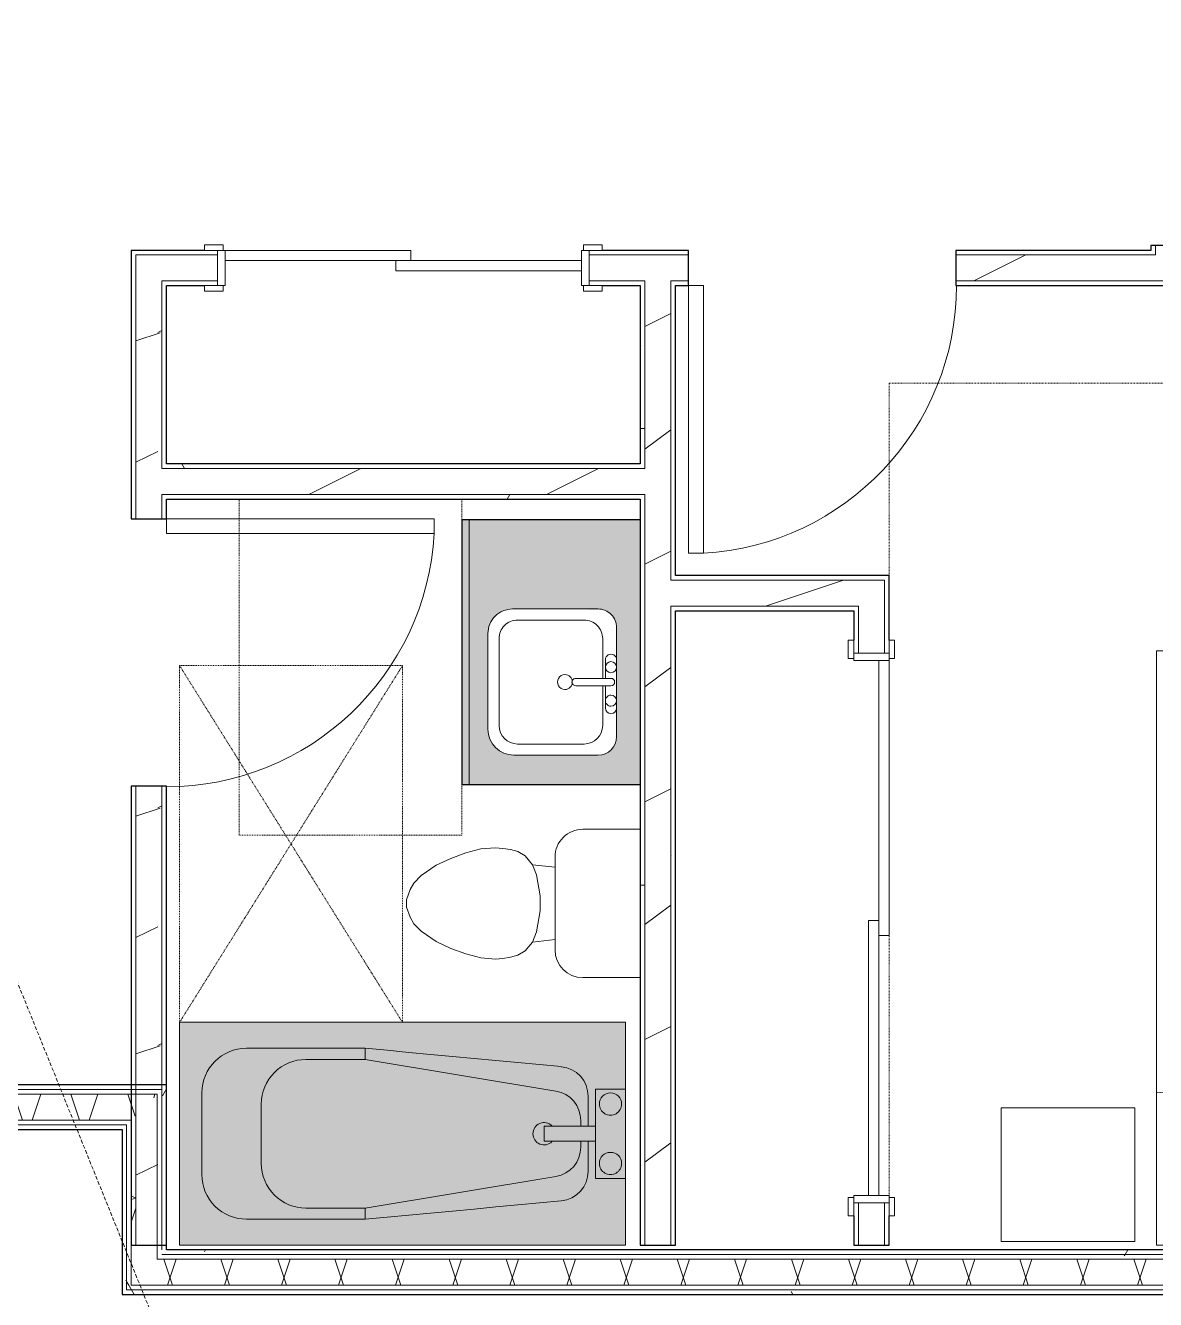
# Model space of a CAD drawing. Header units: inches. Extents: x -10205 to 13964, y -460 to 30702.
# Drawn here: x -2385.2 to -2233, y 11679.3 to 11850.8 of the extents above; entities that cross this region are included whole.
import ezdxf

# ---------------------------------------------------------------- set-up
doc = ezdxf.new("R2010")
doc.units = ezdxf.units.IN
doc.header["$MEASUREMENT"] = 0
for name, pattern in [('Dash 1_16_', [0.125, 0.0625, -0.0625]), ('Hidden 1_8_', [0.1875, 0.125, -0.0625]), ('IMPORT-DASHED _2_', [0.75, 0.5, -0.25])]:
    doc.linetypes.add(name, pattern=pattern)
for name, color, linetype, lineweight in [('0-1', 7, 'Continuous', 5), ('0-4', 7, 'Continuous', 9), ('00base_6150001_dwg', 147, 'Continuous', 13), ('A-DETL-HDLN-1', 7, 'Hidden 1_8_', 9), ('A-DOOR-3', 7, 'Continuous', 9), ('A-DOOR-4', 250, 'Continuous', 13), ('A-DOOR-FRAM-2', 250, 'Continuous', 13), ('A-WALL', 113, 'Continuous', 9), ('A-WALL-5', 130, 'Continuous', 25), ('A-WALL-6', 7, 'Continuous', 9), ('A-WALL-PATT-3', 7, 'Continuous', 9), ('A-WALL-PATT-4', 8, 'Continuous', 9), ('A-WALL-PATT-5', 111, 'Continuous', 9), ('E_TOPO_DTM_Contours_Major', 147, 'IMPORT-DASHED _2_', 13), ('I-FURN-3', 7, 'Continuous', 9), ('I-FURN-HDLN-2', 254, 'Dash 1_16_', 9), ('I-WALL-2', 2, 'Continuous', 25), ('P-SANR-FIXT-5', 7, 'Continuous', 9), ('P-SANR-FIXT-6', 254, 'Continuous', 9), ('Q-CASE-2', 254, 'Continuous', 9), ('Q-CASE-5', 130, 'Continuous', 25), ('Q-CASE-6', 7, 'Continuous', 9)]:
    doc.layers.add(name, color=color, linetype=linetype, lineweight=lineweight)
pattern_1 = [(0, (0, 0), (61.44, 15.36), [2.534, -43.546, 2.534, -43.546, -245.76]), (0, (0, 0), (61.44, 15.36), [-92.16, 2.534, -89.626, 2.534, -43.546, -107.52]), (0, (0, 0), (61.44, 15.36), [-230.4, 2.534, -28.186, 2.534, -74.266]), (120, (23.04, 7.68), (-44.02215, 45.5286), [2.534, -43.546, 2.534, -43.546, -245.76]), (120, (23.04, 7.68), (-44.02215, 45.5286), [-92.16, 2.534, -89.626, 2.534, -43.546, -107.52]), (120, (23.04, 7.68), (-44.02215, 45.5286), [-230.4, 2.534, -28.186, 2.534, -74.266]), (240, (30.72, 38.4), (-17.41785, -60.8886), [2.534, -43.546, 2.534, -43.546, -245.76]), (240, (30.72, 38.4), (-17.41785, -60.8886), [-92.16, 2.534, -89.626, 2.534, -43.546, -107.52]), (240, (30.72, 38.4), (-17.41785, -60.8886), [-230.4, 2.534, -28.186, 2.534, -74.266])]
pattern_2 = [(216.87, (12.795, 31.987), (95.9612857, 63.9749714), [15.994, -143.942]), (206.565, (31.987, 22.391), (-31.986981, -31.986924), [35.763, -35.763]), (198.435, (31.987, 6.397), (-63.974746, -31.987128), [20.231, -80.922])]
pattern_3 = [(161.57, (0.96, 0.96), (-7.6802237, -0.0009796), [0, -54.643, 6.067, 0]), (18.43, (-0.96, 0.96), (-7.6802237, 0.0009796), [0, -54.643, 6.067, 0]), (108.43, (0.96, 0.96), (3.8382953, -19.2013653), [18.211, -42.499]), (71.57, (-0.96, 0.96), (3.8382953, 19.2013653), [18.211, -42.499])]

# ---------------------------------------------------------------- blocks, each defined once
blk = doc.blocks.new('Bed-Standard - King 78_ x 80_-1379907-SITE PLAN - CAD FILE')
at = {"layer": 'I-FURN-3'}
for p, q in [((-28.31, 41.8), (49.69, 41.8)), ((-28.31, -38.2), (-28.31, 41.8)), ((49.69, 41.8), (49.69, -38.2)), ((49.69, -24.2), (-28.31, -17.63)), ((-25.31, -24.2), (46.69, -24.2)), ((-25.31, -36.2), (-25.31, -24.2)), ((46.69, -36.2), (46.69, -24.2)), ((-25.31, -36.2), (46.69, -36.2)), ((49.69, -38.2), (-28.31, -38.2))]:
    blk.add_line(p, q, dxfattribs=at)
at = {"layer": 'I-FURN-HDLN-2'}
for p, q in [((-64.31, 77.8), (73.69, 77.8)), ((-64.31, 51.92), (-64.31, 77.8)), ((73.69, 77.8), (73.69, -38.2)), ((-64.31, -31.52), (-64.31, 3.48))]:
    blk.add_line(p, q, dxfattribs=at)
blk = doc.blocks.new('Table-Night Stand - 18_ x 18_ x 24_-1372838-SITE PLAN - CAD FILE')
at = {"layer": 'I-FURN-3'}
for p, q in [((0.15, 0), (18.15, 0)), ((0.15, -18), (0.15, 0)), ((18.15, 0), (18.15, -18)), ((18.15, -18), (0.15, -18))]:
    blk.add_line(p, q, dxfattribs=at)
blk = doc.blocks.new('Single-Flush - 36_ x 84_-1372839-SITE PLAN - CAD FILE')
at = {"layer": 'A-DOOR-3'}
blk.add_arc((18, 2.37), 36.07, 93.1789, 180, dxfattribs=at)
at = {"layer": 'A-DOOR-4'}
for p, q in [((16, 2.37), (16, 38.39)), ((18, 38.39), (16, 38.39)), ((18, 2.37), (18, 38.39)), ((18, 2.37), (16, 2.37))]:
    blk.add_line(p, q, dxfattribs=at)
blk = doc.blocks.new('Single-Flush - 36_ x 84_-1372824-SITE PLAN - CAD FILE')
at = {"layer": 'A-DOOR-3'}
blk.add_arc((18, -2.38), 36.07, 180, 266.8211, dxfattribs=at)
at = {"layer": 'A-DOOR-4'}
for p, q in [((16, -2.38), (16, -38.39)), ((18, -2.38), (16, -2.38)), ((18, -2.38), (18, -38.39)), ((18, -38.39), (16, -38.39))]:
    blk.add_line(p, q, dxfattribs=at)
blk = doc.blocks.new('FOLDING_SLIDING CLOSET - 72_ x 80_-1372823-SITE PLAN - CAD FILE')
at = {"layer": 'A-DOOR-3'}
for p, q in [((-36.25, 3), (-38.75, 3)), ((-38.75, 3), (-38.75, 2.25)), ((-38.75, 2.25), (-36.25, 2.25)), ((-36.25, 2.25), (-36.25, 3)), ((38.75, 3), (36.25, 3)), ((36.25, 3), (36.25, 2.25)), ((36.25, 2.25), (38.75, 2.25)), ((38.75, 2.25), (38.75, 3)), ((-36.25, -2.5), (-38.75, -2.5)), ((-38.75, -2.5), (-38.75, -3.25)), ((-38.75, -3.25), (-36.25, -3.25)), ((-36.25, -3.25), (-36.25, -2.5)), ((38.75, -2.5), (36.25, -2.5)), ((36.25, -2.5), (36.25, -3.25)), ((36.25, -3.25), (38.75, -3.25)), ((38.75, -3.25), (38.75, -2.5))]:
    blk.add_line(p, q, dxfattribs=at)
at = {"layer": 'A-DOOR-4'}
for p, q in [((1, 2.25), (-36, 2.25)), ((-36, 2.25), (-36, 0.87)), ((1, 0.87), (1, 2.25)), ((-36, 0.87), (1, 0.87)), ((36, 0.87), (-1, 0.87)), ((-1, 0.87), (-1, -0.5)), ((36, -0.5), (36, 0.87)), ((-1, -0.5), (36, -0.5))]:
    blk.add_line(p, q, dxfattribs=at)
at = {"layer": 'A-DOOR-FRAM-2'}
for p, q in [((-36, 2.25), (-37, 2.25)), ((-37, 2.25), (-37, -2.5)), ((-36, -2.5), (-36, 2.25)), ((36, 2.25), (36, -2.5)), ((37, 2.25), (36, 2.25)), ((37, -2.5), (37, 2.25)), ((-37, -2.5), (-36, -2.5)), ((36, -2.5), (37, -2.5))]:
    blk.add_line(p, q, dxfattribs=at)
blk = doc.blocks.new('FOLDING_SLIDING CLOSET - 48_ x 80_-1372832-SITE PLAN - CAD FILE')
at = {"layer": 'A-DOOR-3'}
for p, q in [((-24.25, 3), (-26.75, 3)), ((-26.75, 3), (-26.75, 2.25)), ((-26.75, 2.25), (-24.25, 2.25)), ((-24.25, 2.25), (-24.25, 3)), ((26.75, 3), (24.25, 3)), ((24.25, 3), (24.25, 2.25)), ((24.25, 2.25), (26.75, 2.25)), ((26.75, 2.25), (26.75, 3)), ((-24.25, -2.5), (-26.75, -2.5)), ((-26.75, -2.5), (-26.75, -3.25)), ((-26.75, -3.25), (-24.25, -3.25)), ((-24.25, -3.25), (-24.25, -2.5)), ((26.75, -2.5), (24.25, -2.5)), ((24.25, -2.5), (24.25, -3.25)), ((24.25, -3.25), (26.75, -3.25)), ((26.75, -3.25), (26.75, -2.5))]:
    blk.add_line(p, q, dxfattribs=at)
at = {"layer": 'A-DOOR-4'}
for p, q in [((1, 2.25), (-24, 2.25)), ((-24, 2.25), (-24, 0.87)), ((1, 0.87), (1, 2.25)), ((-24, 0.87), (1, 0.87)), ((24, 0.87), (-1, 0.87)), ((-1, 0.87), (-1, -0.5)), ((24, -0.5), (24, 0.87)), ((-1, -0.5), (24, -0.5))]:
    blk.add_line(p, q, dxfattribs=at)
at = {"layer": 'A-DOOR-FRAM-2'}
for p, q in [((-24, 2.25), (-25, 2.25)), ((-25, 2.25), (-25, -2.5)), ((-24, -2.5), (-24, 2.25)), ((24, 2.25), (24, -2.5)), ((25, 2.25), (24, 2.25)), ((25, -2.5), (25, 2.25)), ((-25, -2.5), (-24, -2.5)), ((24, -2.5), (25, -2.5))]:
    blk.add_line(p, q, dxfattribs=at)
blk = doc.blocks.new('M_Sink Vanity-Square - 500 x 440mm-1372835-SITE PLAN - CAD FILE')
at = {"layer": 'P-SANR-FIXT-5'}
for p, q in [((-5.72, 10.23), (7.14, 10.23)), ((-5.72, 10.23), (7.14, 10.23)), ((-5.22, 8.73), (6.46, 8.73)), ((10.46, 6.91), (10.46, -4.59)), ((10.46, 6.91), (10.46, -4.59)), ((-9.22, -4.59), (-9.22, 6.73)), ((-9.22, -4.59), (-9.22, 6.73)), ((-7.72, -2.72), (-7.72, 6.23)), ((8.96, 6.23), (8.96, -2.72)), ((0.12, -6.33), (0.12, -1.59)), ((1.12, -6.33), (1.12, -1.59)), ((0.12, -5.22), (-5.22, -5.22)), ((-2.88, -5.59), (0.12, -5.59)), ((6.46, -5.22), (1.12, -5.22)), ((1.12, -5.59), (3.62, -5.59)), ((7.96, -7.09), (-6.72, -7.09)), ((7.96, -7.09), (-6.72, -7.09)), ((3.62, -7.09), (-2.88, -7.09))]:
    blk.add_line(p, q, dxfattribs=at)
for centre, radius, start, end in [((-5.72, 6.73), 3.5, 90, 180), ((-5.72, 6.73), 3.5, 90, 180), ((-5.22, 6.23), 2.5, 90, 180), ((6.46, 6.23), 2.5, 360, 90), ((7.14, 6.91), 3.32, 0, 90), ((7.14, 6.91), 3.32, 360, 90), ((0.62, -0.13), 1, 360, 180), ((0.62, -0.13), 1, 180, 0), ((0.62, -1.59), 0.5, 360, 180), ((-5.22, -2.72), 2.5, 180, 270), ((6.46, -2.72), 2.5, 270, 360), ((-6.72, -4.59), 2.5, 180, 270), ((-6.72, -4.59), 2.5, 180, 270), ((7.96, -4.59), 2.5, 270, 0), ((7.96, -4.59), 2.5, 270, 0), ((-2.88, -6.34), 0.75, 90, 270), ((-1.88, -6.34), 0.75, 360, 180), ((-1.88, -6.34), 0.75, 180, 0), ((0.62, -6.33), 0.5, 180, 0), ((2.62, -6.34), 0.75, 0, 180), ((2.62, -6.34), 0.75, 180, 0), ((3.62, -6.34), 0.75, 270, 90)]:
    blk.add_arc(centre, radius, start, end, dxfattribs=at)
blk = doc.blocks.new('Toilet-Domestic-3D - Toilet-Domestic-3D-1352612-SITE PLAN - CAD FILE')
at = {"layer": 'P-SANR-FIXT-5'}
for p, q in [((-9.98, 11.75), (-9.98, 19.48)), ((9.98, 19.48), (9.98, 11.75)), ((6.25, 8.02), (-6.25, 8.02)), ((-4.86, 8.02), (-5.21, 5)), ((4.86, 8.02), (5.21, 5)), ((-3.84, 5.5), (-5.21, 5)), ((-1, 6), (-3.84, 5.5)), ((1, 6), (-1, 6)), ((3.84, 5.5), (1, 6)), ((5.21, 5), (3.84, 5.5)), ((-6.4, 4), (-6.97, 3)), ((-5.21, 5), (-6.4, 4)), ((6.4, 4), (5.21, 5)), ((6.97, 3), (6.4, 4)), ((-7.24, 2), (-7.41, 1)), ((-6.97, 3), (-7.24, 2)), ((7.24, 2), (6.97, 3)), ((7.41, 1), (7.24, 2)), ((-7.41, 1), (-7.5, 0)), ((7.5, 0), (7.41, 1)), ((-7.5, 0), (-7.33, -1.99)), ((7.33, -1.99), (7.5, 0)), ((-7.33, -1.99), (-6.79, -4)), ((6.79, -4), (7.33, -1.99)), ((-6.79, -4), (-6.06, -6)), ((6.06, -6), (6.79, -4)), ((-6.06, -6), (-5.13, -8)), ((5.13, -8), (6.06, -6)), ((-5.13, -8), (-3.74, -10)), ((3.74, -10), (5.13, -8)), ((-3.74, -10), (-2.74, -11)), ((2.74, -11), (3.74, -10)), ((-2.74, -11), (-1.87, -11.5)), ((-1.87, -11.5), (-0.5, -12)), ((-0.5, -12), (0.5, -12)), ((0.5, -12), (1.87, -11.5)), ((1.87, -11.5), (2.74, -11))]:
    blk.add_line(p, q, dxfattribs=at)
for centre, start, end in [((-6.25, 11.75), 180, 270), ((6.25, 11.75), 270, 360)]:
    blk.add_arc(centre, 3.73, start, end, dxfattribs=at)
blk = doc.blocks.new('OD_CW_Base Cabinet - OD_CW_Base Cabinet-1440077-SITE PLAN - CAD FILE')
at = {"layer": 'Q-CASE-2'}
h = blk.add_hatch(color=256, dxfattribs=at)
h.paths.add_polyline_path([(36.34, 3.5), (36.34, 24), (0.74, 24), (0.74, 1), (36.34, 1)], flags=0)
h.paths.add_polyline_path([(32.4, 7), (32.28, 6.09), (31.93, 5.25), (31.37, 4.53), (30.65, 3.97), (29.8, 3.62), (28.9, 3.5), (16.03, 3.5), (15.17, 3.61), (14.37, 3.94), (13.69, 4.47), (13.16, 5.16), (12.83, 5.96), (12.71, 6.82), (12.8, 18.97), (13.05, 19.57), (13.45, 20.09), (13.96, 20.49), (14.57, 20.74), (15.21, 20.82), (30.55, 20.74), (31.15, 20.49), (31.67, 20.09), (32.06, 19.57), (32.31, 18.97), (32.4, 18.32)], flags=0)
blk.add_hatch(color=256, dxfattribs=at).paths.add_polyline_path([(36.34, 0), (36.34, 1), (0.74, 1), (0.74, 0), (28.38, 0)], flags=0)
at = {"layer": 'Q-CASE-5'}
for p, q in [((0.74, 24), (0.74, 0)), ((36.34, 0), (36.34, 24)), ((0.74, 0), (36.34, 0))]:
    blk.add_line(p, q, dxfattribs=at)
at = {"layer": 'Q-CASE-6'}
for p, q in [((0.74, 1), (0.74, 24)), ((36.34, 24), (36.34, 1)), ((0.74, 0), (0.74, 1)), ((0.74, 1), (36.34, 1)), ((36.34, 1), (0.74, 1)), ((36.34, 0), (0.74, 0)), ((36.34, 1), (36.34, 0))]:
    blk.add_line(p, q, dxfattribs=at)
blk = doc.blocks.new('Bath Tub - Maestro - 60_x30_-V71-SITE PLAN - CAD FILE')
at = {"layer": 'P-SANR-FIXT-6'}
for points in [[(22.42, 30), (0, 30), (0, 21), (4, 21), (4, 16), (5, 16), (5.06, 20.74), (5.21, 21.33), (5.48, 21.94), (5.83, 22.49), (6.27, 22.97), (6.79, 23.38), (7.36, 23.69), (7.98, 23.91), (9.35, 24.09), (35, 26.5), (51, 26.5), (52.55, 26.3), (54, 25.7), (55.24, 24.74), (56.3, 23.25), (56.8, 22.05), (57, 20.5), (57, 9.5), (56.91, 8.46), (56.64, 7.45), (56.2, 6.5), (55.6, 5.64), (54.86, 4.9), (54, 4.3), (53.05, 3.86), (52.04, 3.59), (51, 3.5), (35, 3.5), (7.98, 6.09), (7.36, 6.31), (6.79, 6.62), (6.27, 7.03), (5.83, 7.51), (5.48, 8.06), (5.21, 8.67), (5.05, 9.3), (5, 9.96), (5, 14), (4, 13.96), (4, 9), (0, 9), (0, 0), (60, 0), (60, 30), (35, 30)], [(35, 26.5), (8.63, 24.03), (9.35, 20.74), (35, 25), (35, 26.23)], [(48.38, 26.5), (35, 26.5), (35, 25), (43, 25), (51, 26.5), (49, 26.5)], [(51, 26.5), (43, 25), (44.55, 24.8), (46, 24.2), (47.24, 23.24), (48.2, 22), (48.8, 20.5), (49, 19), (57, 20.5), (56.8, 22.05), (56.2, 23.5), (55.24, 24.74), (54, 25.7), (52.55, 26.3)], [(8.63, 24.03), (7.98, 23.91), (7.35, 23.69), (6.74, 23.34), (6.27, 22.97), (5.72, 22.32), (5.48, 21.94), (5.21, 21.33), (5.05, 20.7), (5.05, 19.87), (6, 16.8), (6.24, 18.17), (6.98, 19.41), (8.2, 20.34), (9.35, 20.74), (8.65, 23.91)], [(35, 25), (9.06, 20.64), (8.03, 20.28), (6.82, 19.17), (6.24, 18.17), (6, 16.8), (6, 16), (10.94, 16), (10.94, 14), (6, 14), (6, 13.2), (6.24, 11.83), (6.98, 10.59), (8.03, 9.72), (9.35, 9.26), (35, 5), (43, 5), (44.55, 5.2), (46.03, 5.83), (47.28, 6.81), (48.2, 8), (48.8, 9.5), (49, 11), (49, 19), (48.8, 20.55), (48.16, 22.05), (47.24, 23.24), (46, 24.2), (44.55, 24.8), (43, 25)], [(57, 20.5), (49, 19), (49, 11), (57, 9.5), (57, 19.75)], [(6, 13.2), (5, 9.92), (5.05, 9.3), (5.24, 8.6), (5.72, 7.68), (5.87, 7.47), (6.33, 6.98), (6.79, 6.62), (7.36, 6.31), (8, 6.08), (8.63, 5.97), (9.35, 9.26), (7.98, 9.76), (6.95, 10.62), (6.24, 11.83), (6.12, 12.51)], [(49, 11), (48.8, 9.45), (48.12, 7.9), (47.24, 6.76), (46, 5.8), (44.55, 5.2), (43.07, 4.99), (51, 3.5), (52.04, 3.59), (53.05, 3.86), (54, 4.3), (54.95, 5), (55.72, 5.83), (56.34, 6.81), (56.76, 7.9), (56.93, 8.66), (57, 9.5), (50.46, 10.73)], [(9.35, 9.26), (8.63, 5.97), (35, 3.5), (35, 5), (11.56, 8.89)], [(35, 5), (35, 3.5), (51, 3.5), (43, 5)]]:
    blk.add_hatch(color=256, dxfattribs=at).paths.add_polyline_path(points, flags=0)
h = blk.add_hatch(color=256, dxfattribs=at)
h.paths.add_polyline_path([(4, 21), (0, 21), (0, 9), (4, 9), (4, 20.74)], flags=0)
h.paths.add_polyline_path([(2, 20.5), (2.39, 20.45), (2.75, 20.3), (3.06, 20.06), (3.3, 19.75), (3.45, 19.39), (3.5, 19), (3.33, 18.33), (3.3, 18.25), (3.02, 17.91), (2.75, 17.7), (2.39, 17.55), (2, 17.5), (1.61, 17.55), (1.25, 17.7), (0.94, 17.94), (0.7, 18.25), (0.55, 18.61), (0.5, 19), (0.55, 19.39), (0.7, 19.75), (0.94, 20.06), (1.25, 20.3), (1.61, 20.45)], flags=0)
h.paths.add_polyline_path([(2, 12.5), (2.39, 12.45), (2.75, 12.3), (3.06, 12.06), (3.33, 11.67), (3.45, 11.39), (3.5, 11), (3.45, 10.61), (3.3, 10.25), (3.04, 9.92), (2.75, 9.7), (2.39, 9.55), (2, 9.5), (1.61, 9.55), (1.25, 9.7), (0.94, 9.94), (0.7, 10.25), (0.55, 10.61), (0.5, 11), (0.55, 11.39), (0.7, 11.75), (0.94, 12.06), (1.25, 12.3), (1.61, 12.45)], flags=0)
h = blk.add_hatch(color=256, dxfattribs=at)
h.paths.add_polyline_path([(2, 20.5), (1.61, 20.45), (1.25, 20.3), (0.94, 20.06), (0.7, 19.75), (0.55, 19.39), (0.5, 19), (0.55, 18.61), (0.7, 18.25), (0.94, 17.94), (1.25, 17.7), (1.61, 17.55), (2, 17.5), (2.39, 17.55), (3.02, 17.91), (3.06, 17.94), (3.33, 18.33), (3.45, 18.61), (3.5, 19), (3.45, 19.39), (3.3, 19.75), (3.06, 20.06), (2.75, 20.3), (2.38, 20.45)], flags=0)
h.paths.add_polyline_path([(2, 12.5), (1.61, 12.45), (1.25, 12.3), (0.94, 12.06), (0.7, 11.75), (0.55, 11.39), (0.5, 11), (0.55, 10.61), (0.7, 10.25), (0.96, 9.92), (1.25, 9.7), (1.61, 9.55), (2, 9.5), (2.39, 9.55), (2.75, 9.7), (3.06, 9.94), (3.3, 10.25), (3.45, 10.61), (3.5, 11), (3.33, 11.67), (3.3, 11.75), (3.06, 12.06), (2.75, 12.3), (2.39, 12.45)], flags=0)
h = blk.add_hatch(color=256, dxfattribs=at)
h.paths.add_polyline_path([(5, 20.04), (5.05, 16), (6, 16), (6, 16.8), (5.05, 19.87)], flags=0)
h.paths.add_polyline_path([(5.59, 14), (5, 14), (5.05, 10.13), (6, 13.2), (6, 14), (5.76, 14)], flags=0)
h = blk.add_hatch(color=256, dxfattribs=at)
h.paths.add_polyline_path([(5.05, 16), (4, 16), (4, 14), (5.05, 14)], flags=0)
h.paths.add_polyline_path([(6, 16), (5.05, 16), (5.05, 14), (10.94, 14), (10.94, 16), (6.35, 16)], flags=0)
at = {"layer": 'P-SANR-FIXT-5'}
for p, q in [((60, 30), (0, 30)), ((0, 30), (0, 21)), ((60, 0), (60, 30)), ((35, 26.5), (51, 26.5)), ((35, 26.5), (35, 25)), ((35, 25), (9.35, 20.74)), ((43, 25), (35, 25)), ((4, 21), (0, 21)), ((0, 21), (0, 9)), ((4, 16), (4, 21)), ((5, 16), (5, 20.04)), ((49, 11), (49, 19)), ((57, 20.5), (57, 9.5)), ((4, 14), (4, 16)), ((4, 16), (10.94, 16)), ((6, 16.8), (6, 16)), ((10.94, 14), (10.94, 16)), ((4, 9), (4, 14)), ((10.94, 14), (4, 14)), ((5, 9.96), (5, 14)), ((6, 14), (6, 13.2)), ((0, 9), (0, 0)), ((0, 9), (4, 9)), ((9.35, 9.26), (35, 5)), ((35, 3.5), (35, 5)), ((35, 5), (43, 5)), ((51, 3.5), (35, 3.5)), ((0, 0), (60, 0))]:
    blk.add_line(p, q, dxfattribs=at)
at = {"layer": 'P-SANR-FIXT-5', "flags": 128}
for points in [[(8.63, 24.03), (11.56, 24.3), (14.49, 24.58), (17.42, 24.85), (20.35, 25.13), (23.28, 25.4), (26.21, 25.68), (29.14, 25.95), (32.07, 26.23), (35, 26.5)], [(35, 3.5), (32.07, 3.77), (29.14, 4.05), (26.21, 4.32), (23.28, 4.6), (20.35, 4.87), (17.42, 5.15), (14.49, 5.42), (11.56, 5.7), (8.63, 5.97)]]:
    blk.add_lwpolyline(points, dxfattribs=at)
at = {"layer": 'P-SANR-FIXT-5'}
for centre, radius, start, end in [((51, 20.5), 6, 360, 90), ((9, 20.04), 4, 95.3558, 180), ((43, 19), 6, 360, 90), ((10, 16.8), 4, 99.4223, 180), ((2, 19), 1.5, 360, 180), ((2, 19), 1.5, 180, 360), ((10.94, 15), 1.5, 360, 135), ((10.94, 15), 1.5, 225, 360), ((2, 11), 1.5, 360, 180), ((10, 13.2), 4, 180, 260.5777), ((2, 11), 1.5, 180, 360), ((43, 11), 6, 270, 0), ((9, 9.96), 4, 180, 264.6442), ((51, 9.5), 6, 270, 360)]:
    blk.add_arc(centre, radius, start, end, dxfattribs=at)
blk = doc.blocks.new('1750 Ox - Unit Layouts_rvt-1-SITE PLAN - CAD FILE')
at = {"layer": 'A-WALL-PATT-3'}
h = blk.add_hatch(dxfattribs=at)
h.set_pattern_fill('FP_2', color=256, style=0, pattern_type=2)
h.set_pattern_definition(pattern_1)
h.paths.add_polyline_path([(-2107.55, 11819.88), (-2107.55, 11820.5), (-2229.55, 11820.5), (-2229.55, 11819.88), (-2111.05, 11819.88)], flags=0)
h.paths.add_polyline_path([(-2301.8, 11819.88), (-2295.91, 11819.88), (-2295.91, 11820.5), (-2309.3, 11820.5), (-2309.3, 11819.88), (-2302.42, 11819.88)], flags=0)
h.paths.add_polyline_path([(-2366.8, 11819.88), (-2359.3, 11819.88), (-2359.3, 11820.5), (-2370.3, 11820.5), (-2370.3, 11819.88)], flags=0)
h.paths.add_polyline_path([(-2259.91, 11819.88), (-2233.05, 11819.88), (-2233.05, 11820.5), (-2259.91, 11820.5)], flags=0)
h = blk.add_hatch(dxfattribs=at)
h.set_pattern_fill('FP_2', color=256, style=0, pattern_type=2)
h.set_pattern_definition(pattern_1)
h.paths.add_polyline_path([(-2366.8, 11686.61), (-2366.17, 11686.61), (-2366.17, 11708.19), (-2366.8, 11707.56), (-2366.8, 11690.11)], flags=0)
h.paths.add_polyline_path([(-2366.58, 11708.19), (-2366.17, 11708.19), (-2366.17, 11748.38), (-2366.8, 11748.38), (-2366.8, 11708.19)], flags=0)
h.paths.add_polyline_path([(-2366.17, 11784.38), (-2366.17, 11787.63), (-2366.8, 11787.63), (-2366.8, 11784.38)], flags=0)
h.paths.add_polyline_path([(-2366.17, 11791.13), (-2366.17, 11816.38), (-2366.8, 11816.38), (-2366.8, 11791.13)], flags=0)
h = blk.add_hatch(dxfattribs=at)
h.set_pattern_fill('FP_2', color=256, style=0, pattern_type=2)
h.set_pattern_definition(pattern_1)
h.paths.add_polyline_path([(-2301.8, 11686.61), (-2301.8, 11787.63), (-2302.42, 11787.63), (-2302.42, 11686.61)], flags=0)
h.paths.add_polyline_path([(-2301.8, 11791.13), (-2301.8, 11815.75), (-2302.42, 11815.75), (-2302.42, 11791.13)], flags=0)
h = blk.add_hatch(dxfattribs=at)
h.set_pattern_fill('FP_2', color=256, style=0, pattern_type=2)
h.set_pattern_definition(pattern_1)
h.paths.add_polyline_path([(-2298.3, 11686.61), (-2297.67, 11686.61), (-2297.67, 11772.61), (-2298.3, 11772.61), (-2298.3, 11706.69)], flags=0)
h.paths.add_polyline_path([(-2297.67, 11776.11), (-2297.67, 11815.75), (-2298.3, 11815.75), (-2298.3, 11776.11)], flags=0)
h = blk.add_hatch(dxfattribs=at)
h.set_pattern_fill('FP_2', color=256, style=0, pattern_type=2)
h.set_pattern_definition(pattern_1)
h.paths.add_polyline_path([(-2366.17, 11791.13), (-2302.42, 11791.13), (-2302.42, 11791.75), (-2366.17, 11791.75)], flags=0)
h = blk.add_hatch(dxfattribs=at)
h.set_pattern_fill('FP_2', color=256, style=0, pattern_type=2)
h.set_pattern_definition(pattern_1)
h.paths.add_polyline_path([(-2315.06, 11787), (-2302.42, 11787), (-2302.43, 11787.63), (-2366.17, 11787.63), (-2366.17, 11787), (-2325.42, 11787)], flags=0)
at = {"layer": 'A-WALL-PATT-4'}
h = blk.add_hatch(dxfattribs=at)
h.set_pattern_fill('FP_4', color=256, style=0, pattern_type=2)
h.set_pattern_definition(pattern_2)
h.paths.add_polyline_path([(-2366.8, 11686.61), (-2366.8, 11748.38), (-2370.3, 11748.38), (-2370.3, 11706.94), (-2367.42, 11706.94), (-2370.3, 11704.06), (-2370.3, 11686.61), (-2367.42, 11686.61)], flags=0)
h.paths.add_polyline_path([(-2366.8, 11784.38), (-2366.8, 11819.88), (-2370.3, 11819.88), (-2370.3, 11784.38)], flags=0)
h = blk.add_hatch(dxfattribs=at)
h.set_pattern_fill('FP_4', color=256, style=0, pattern_type=2)
h.set_pattern_definition(pattern_2)
h.paths.add_polyline_path([(-2107.55, 11816.38), (-2107.55, 11819.88), (-2259.91, 11819.88), (-2259.91, 11816.38), (-2171.06, 11816.38)], flags=0)
h.paths.add_polyline_path([(-2298.3, 11816.38), (-2295.91, 11816.38), (-2295.91, 11819.88), (-2309.3, 11819.88), (-2309.3, 11816.38), (-2301.8, 11816.38)], flags=0)
h.paths.add_polyline_path([(-2366.8, 11816.38), (-2359.3, 11816.38), (-2359.3, 11819.88), (-2366.8, 11819.88)], flags=0)
h = blk.add_hatch(dxfattribs=at)
h.set_pattern_fill('FP_4', color=256, style=0, pattern_type=2)
h.set_pattern_definition(pattern_2)
h.paths.add_polyline_path([(-2300.88, 11686.61), (-2298.3, 11686.61), (-2298.3, 11816.38), (-2301.8, 11816.38), (-2301.8, 11686.61)], flags=0)
h = blk.add_hatch(dxfattribs=at)
h.set_pattern_fill('FP_4', color=256, style=0, pattern_type=2)
h.set_pattern_definition(pattern_2)
h.paths.add_polyline_path([(-2366.17, 11787.63), (-2301.8, 11787.63), (-2301.8, 11791.13), (-2366.8, 11791.13), (-2366.8, 11787.63)], flags=0)
h = blk.add_hatch(dxfattribs=at)
h.set_pattern_fill('FP_4', color=256, style=0, pattern_type=2)
h.set_pattern_definition(pattern_2)
h.paths.add_polyline_path([(-2273.67, 11772.61), (-2273.05, 11772.61), (-2273.05, 11776.11), (-2298.3, 11776.11), (-2298.3, 11772.61), (-2274.92, 11772.61)], flags=0)
at = {"layer": 'A-DETL-HDLN-1'}
for p, q in [((-2356.42, 11741.8), (-2356.42, 11787)), ((-2326.42, 11787), (-2326.42, 11784.21)), ((-2364.42, 11764.61), (-2334.42, 11764.61)), ((-2364.42, 11716.61), (-2364.42, 11764.61)), ((-2334.42, 11764.61), (-2364.42, 11716.61)), ((-2334.42, 11716.61), (-2364.42, 11764.61)), ((-2334.42, 11764.61), (-2334.42, 11716.61)), ((-2326.42, 11748.61), (-2326.42, 11741.8)), ((-2326.42, 11741.8), (-2356.42, 11741.8))]:
    blk.add_line(p, q, dxfattribs=at)
at = {"layer": 'A-WALL-5'}
for p, q in [((-2370.3, 11820.5), (-2370.92, 11820.5)), ((-2370.92, 11820.5), (-2370.92, 11784.38)), ((-2366.17, 11820.5), (-2370.3, 11820.5)), ((-2361.05, 11820.5), (-2366.17, 11820.5)), ((-2295.91, 11820.5), (-2307.55, 11820.5)), ((-2295.91, 11815.75), (-2295.91, 11820.5)), ((-2233.67, 11820.5), (-2259.91, 11820.5)), ((-2259.91, 11820.5), (-2259.91, 11815.75)), ((-2228.92, 11821.13), (-2233.67, 11821.13)), ((-2233.67, 11821.13), (-2233.67, 11820.5)), ((-2366.17, 11791.75), (-2366.17, 11815.75)), ((-2366.17, 11815.75), (-2361.05, 11815.75)), ((-2307.55, 11815.75), (-2302.42, 11815.75)), ((-2302.42, 11815.75), (-2302.42, 11791.75)), ((-2297.67, 11776.74), (-2297.67, 11815.75)), ((-2297.67, 11815.75), (-2295.91, 11815.75)), ((-2259.91, 11815.75), (-2107.55, 11815.75)), ((-2302.42, 11791.75), (-2366.17, 11791.75)), ((-2366.17, 11784.38), (-2366.17, 11787)), ((-2366.17, 11787), (-2302.42, 11787)), ((-2302.42, 11787), (-2302.42, 11686.61)), ((-2370.92, 11784.38), (-2366.17, 11784.38)), ((-2273.67, 11776.74), (-2297.67, 11776.74)), ((-2269.55, 11776.74), (-2273.67, 11776.74)), ((-2268.92, 11776.74), (-2269.55, 11776.74)), ((-2268.92, 11768.05), (-2268.92, 11776.74)), ((-2297.67, 11686.61), (-2297.67, 11771.99)), ((-2297.67, 11771.99), (-2273.67, 11771.99)), ((-2273.67, 11771.99), (-2273.67, 11768.05)), ((-2366.17, 11748.38), (-2370.92, 11748.38)), ((-2370.92, 11748.38), (-2370.92, 11686.61)), ((-2366.17, 11686.61), (-2366.17, 11748.38)), ((-2273.67, 11690.55), (-2273.67, 11686.61)), ((-2268.92, 11686.61), (-2268.92, 11690.55)), ((-2370.92, 11686.61), (-2366.17, 11686.61)), ((-2302.42, 11686.61), (-2297.67, 11686.61)), ((-2273.67, 11686.61), (-2268.92, 11686.61))]:
    blk.add_line(p, q, dxfattribs=at)
at = {"layer": 'A-WALL-6'}
for p, q in [((-2233.05, 11821.13), (-2233.05, 11820.5)), ((-2233.05, 11820.5), (-2233.05, 11819.88)), ((-2370.3, 11819.88), (-2370.3, 11784.38)), ((-2370.3, 11819.88), (-2366.8, 11819.88)), ((-2366.8, 11819.88), (-2366.17, 11819.88)), ((-2359.3, 11819.88), (-2366.17, 11819.88)), ((-2295.91, 11819.88), (-2309.3, 11819.88)), ((-2233.05, 11819.88), (-2259.91, 11819.88)), ((-2366.8, 11816.38), (-2366.8, 11791.13)), ((-2366.8, 11816.38), (-2366.17, 11816.38)), ((-2359.3, 11816.38), (-2366.17, 11816.38)), ((-2301.8, 11816.38), (-2309.3, 11816.38)), ((-2301.8, 11816.38), (-2301.8, 11815.75)), ((-2301.8, 11815.75), (-2301.8, 11791.13)), ((-2298.3, 11816.38), (-2298.3, 11815.75)), ((-2295.91, 11816.38), (-2298.3, 11816.38)), ((-2298.3, 11815.75), (-2298.3, 11776.11)), ((-2107.55, 11816.38), (-2259.91, 11816.38)), ((-2366.8, 11791.13), (-2366.17, 11791.13)), ((-2302.42, 11791.13), (-2366.17, 11791.13)), ((-2302.42, 11791.13), (-2301.8, 11791.13)), ((-2366.8, 11787.63), (-2366.8, 11784.38)), ((-2366.8, 11787.63), (-2366.17, 11787.63)), ((-2302.42, 11787.63), (-2366.17, 11787.63)), ((-2302.42, 11787.63), (-2301.8, 11787.63)), ((-2301.8, 11787.63), (-2301.8, 11686.61)), ((-2298.3, 11776.11), (-2297.67, 11776.11)), ((-2273.67, 11776.11), (-2297.67, 11776.11)), ((-2273.67, 11776.11), (-2273.05, 11776.11)), ((-2273.05, 11776.11), (-2269.55, 11776.11)), ((-2269.55, 11776.11), (-2269.55, 11766.3)), ((-2298.3, 11772.61), (-2298.3, 11686.61)), ((-2298.3, 11772.61), (-2297.67, 11772.61)), ((-2273.67, 11772.61), (-2297.67, 11772.61)), ((-2273.67, 11772.61), (-2273.05, 11772.61)), ((-2273.05, 11772.61), (-2273.05, 11766.3)), ((-2370.3, 11748.38), (-2370.3, 11686.61)), ((-2366.8, 11748.38), (-2366.8, 11686.61)), ((-2273.05, 11692.3), (-2273.05, 11686.61)), ((-2269.55, 11692.3), (-2269.55, 11686.61))]:
    blk.add_line(p, q, dxfattribs=at)
at = {"layer": '0-4'}
for name, p in [('FOLDING_SLIDING CLOSET - 48_ x 80_-1372832-SITE PLAN - CAD FILE', (-2334.3, 11818.25)), ('Bed-Standard - King 78_ x 80_-1379907-SITE PLAN - CAD FILE', (-2204.61, 11724.82)), ('Table-Night Stand - 18_ x 18_ x 24_-1372838-SITE PLAN - CAD FILE', (-2254, 11705.11))]:
    blk.add_blockref(name, p, dxfattribs=at)
for name, p, rotation in [('Single-Flush - 36_ x 84_-1372839-SITE PLAN - CAD FILE', (-2277.91, 11818.13), 180), ('Single-Flush - 36_ x 84_-1372824-SITE PLAN - CAD FILE', (-2368.55, 11766.38), 90.00000000000031), ('OD_CW_Base Cabinet - OD_CW_Base Cabinet-1440077-SITE PLAN - CAD FILE', (-2326.42, 11784.95), 269.9999999999991), ('M_Sink Vanity-Square - 500 x 440mm-1372835-SITE PLAN - CAD FILE', (-2312.69, 11761.78), 89.99999999999184), ('FOLDING_SLIDING CLOSET - 72_ x 80_-1372823-SITE PLAN - CAD FILE', (-2271.17, 11729.3), 269.9999999999978), ('Toilet-Domestic-3D - Toilet-Domestic-3D-1352612-SITE PLAN - CAD FILE', (-2321.9, 11732.61), 269.9999999999922), ('Bath Tub - Maestro - 60_x30_-V71-SITE PLAN - CAD FILE', (-2304.42, 11716.61), 180)]:
    blk.add_blockref(name, p, dxfattribs=dict(at, rotation=rotation))
blk = doc.blocks.new('00base_6150001_dwg-1748108-SITE PLAN - CAD FILE')
at = {"layer": 'E_TOPO_DTM_Contours_Major', "flags": 128}
blk.add_lwpolyline([(4041422.29, 3369015.53), (4041420.4, 3368837.67), (4041410.02, 3368807.98), (4041393.09, 3368985.87), (4041348.48, 3369136.84), (4041312.95, 3369249.39), (4041267.33, 3369390.84), (4041251.96, 3369461.11), (4041216.96, 3369770.31), (4041209.13, 3369804.98), (4041203.33, 3369909.64), (4041196.04, 3369929.74), (4041184.72, 3370031.48), (4041183.85, 3369996.68), (4041155.07, 3369859.53), (4041137.72, 3369814.81), (4041154.08, 3369799.93), (4041120.68, 3369682.87), (4041081.88, 3369441.46), (4041096.76, 3369397.84), (4041069.26, 3369330.42), (4041018.74, 3369215.42), (4041003.47, 3369236.56), (4040992.81, 3369468.19), (4040971.48, 3369597.6), (4040963.38, 3369783.11), (4040968.41, 3369791.24), (4040965.21, 3369814.86), (4040960.21, 3369852.73), (4040938.69, 3369864.97), (4040921.68, 3369861.86), (4040909.18, 3369877.58), (4040896.65, 3369878.03), (4040889.96, 3369922.9), (4040886.86, 3369926.84), (4040886.17, 3369933.44), (4040880.77, 3369947.83), (4040877.6, 3369951.57), (4040840.38, 3369959.06), (4040842.69, 3369950.77), (4040801.91, 3369962.75), (4040796.12, 3369945.52), (4040787.06, 3369933.78), (4040745.01, 3369923.93), (4040710.13, 3369953.55), (4040708.14, 3369926.97), (4040744.72, 3369916.78), (4040786.32, 3369925.94), (4040772.01, 3369897.09), (4040751.13, 3369869.56), (4040754.72, 3369866.73), (4040756.36, 3369698.73), (4040752.33, 3369679.11), (4040746.61, 3369678.11), (4040719, 3369665.27), (4040638.75, 3369701.64), (4040484.61, 3369770.44), (4040451.2, 3369741.62), (4040436.13, 3369740.07), (4040423.62, 3369731.13), (4040410.07, 3369705.23), (4040296.91, 3369474.63), (4040343.04, 3369386.35), (4040427.79, 3369165.67), (4040435.24, 3369150.38), (4040450.13, 3369145.59), (4040711.81, 3369099.13), (4040773.11, 3368850.87), (4040773.31, 3368850.08), (4040755.1, 3368576.66), (4040723.67, 3368521.84), (4040586.07, 3368298.14), (4040498.53, 3368213.73), (4040256.14, 3368110.92), (4040249.08, 3368081.73), (4040221.11, 3367864.72), (4040217.88, 3367830.06), (4040218.32, 3367829.25), (4040218.83, 3367828.86), (4040219.25, 3367828.37), (4040245.2, 3367835.05), (4040291.56, 3367696.67), (4040297.49, 3367683.72), (4040302.84, 3367677.95), (4040328.75, 3367665.7), (4040329.62, 3367658.62), (4040337.08, 3367636.07), (4040385.75, 3367555.38), (4040562.42, 3367434.81), (4040616.28, 3367424.93), (4040620.56, 3367389.36), (4040598.5, 3367372.9), (4040636.95, 3367282.92), (4040478.39, 3367115.54), (4040420.09, 3367104.72), (4040341.26, 3367154), (4040317.04, 3367139.75), (4040274.42, 3367138.36), (4040244, 3367072.66), (4040232.07, 3367018.68), (4040285.44, 3366982.94), (4040313.24, 3366950), (4040371.96, 3366819.97), (4040368.57, 3366812.15), (4040374.67, 3366808.35), (4040383.64, 3366797.34), (4040424.24, 3366741.73), (4040455.59, 3366747.15), (4040438.14, 3366738.31), (4040615.43, 3366678.48), (4040671.03, 3366662.24), (4040679.21, 3366644.98), (4040648.52, 3366574.5), (4040635.96, 3366542.55), (4040616, 3366498.59), (4040599.64, 3366455.21), (4040580.63, 3366394.85), (4040564.66, 3366360.68), (4040550.23, 3366269.73), (4040520.18, 3366224.11), (4040516.19, 3366212.7), (4040510.36, 3366205.31), (4040451.85, 3366122.92), (4040404.36, 3366090.03), (4040276.43, 3366056.1), (4040161.99, 3366028.06), (4040041.55, 3366010.73), (4039998.81, 3365989.76), (4039922.58, 3365958.72), (4039911.87, 3365948.51), (4039857.13, 3365942.61), (4039804.52, 3365942.44), (4039676.36, 3365939.45), (4039522.04, 3365934.42), (4039349.58, 3365929.68), (4039208.52, 3365925.85), (4039015.33, 3365919.72), (4038861.53, 3365915.28), (4038862.11, 3365872.62), (4038866.39, 3365873.72), (4039040.08, 3365877.21), (4039111.39, 3365877.47), (4039470.56, 3365870.43)], dxfattribs=at)

msp = doc.modelspace()

# ---------------------------------------------------------------- hatches: boundary and pattern name
at = {"layer": 'A-WALL-PATT-5'}
h = msp.add_hatch(dxfattribs=at)
h.set_pattern_fill('FP_2', color=256, style=0, pattern_type=2)
h.set_pattern_definition(pattern_1)
h.paths.add_polyline_path([(-2442.92, 11707.56), (-2370.3, 11707.59), (-2370.3, 11708.19), (-2442.92, 11708.19)], flags=0)
h.paths.add_polyline_path([(-2366.8, 11707.56), (-2366.17, 11708.19), (-2366.8, 11708.19)], flags=0)
h = msp.add_hatch(dxfattribs=at)
h.set_pattern_fill('FP_5', color=256, style=0, pattern_type=2)
h.set_pattern_definition(pattern_3)
h.paths.add_polyline_path([(-2378.77, 11703.44), (-2370.92, 11703.44), (-2367.42, 11706.94), (-2444.17, 11706.94), (-2444.17, 11703.44), (-2442.92, 11703.44)], flags=0)
h = msp.add_hatch(dxfattribs=at)
h.set_pattern_fill('FP_2', color=256, style=0, pattern_type=2)
h.set_pattern_definition(pattern_1)
h.paths.add_polyline_path([(-2371.66, 11680.61), (-2371.55, 11680.61), (-2371.55, 11702.19), (-2372.17, 11702.19), (-2372.17, 11680.61)], flags=0)
h = msp.add_hatch(dxfattribs=at)
h.set_pattern_fill('FP_2', color=256, style=0, pattern_type=2)
h.set_pattern_definition(pattern_1)
h.paths.add_polyline_path([(-2371.55, 11681.24), (-2370.92, 11681.24), (-2370.92, 11702.81), (-2371.55, 11702.81), (-2371.55, 11683.1)], flags=0)
h = msp.add_hatch(dxfattribs=at)
h.set_pattern_fill('FP_5', color=256, style=0, pattern_type=2)
h.set_pattern_definition(pattern_3)
h.paths.add_polyline_path([(-2367.42, 11684.74), (-2367.42, 11686.61), (-2370.3, 11686.61), (-2370.3, 11702.19), (-2370.92, 11702.19), (-2370.92, 11684.74), (-2370.3, 11684.74)], flags=0)
h = msp.add_hatch(dxfattribs=at)
h.set_pattern_fill('FP_2', color=256, style=0, pattern_type=2)
h.set_pattern_definition(pattern_1)
h.paths.add_polyline_path([(-2154.92, 11684.74), (-2105.82, 11684.74), (-2105.82, 11685.36), (-2367.42, 11685.36), (-2367.42, 11684.74), (-2171.06, 11684.74)], flags=0)
h = msp.add_hatch(dxfattribs=at)
h.set_pattern_fill('FP_2', color=256, style=0, pattern_type=2)
h.set_pattern_definition(pattern_1)
h.paths.add_polyline_path([(-2366.17, 11685.99), (-2366.2, 11686.61), (-2366.8, 11686.61), (-2366.8, 11685.99)], flags=0)
h = msp.add_hatch(dxfattribs=at)
h.set_pattern_fill('FP_2', color=256, style=0, pattern_type=2)
h.set_pattern_definition(pattern_1)
h.paths.add_polyline_path([(-2154.92, 11685.36), (-2106.45, 11685.36), (-2106.45, 11685.99), (-2366.8, 11685.99), (-2366.8, 11685.36), (-2171.06, 11685.36)], flags=0)
h = msp.add_hatch(dxfattribs=at)
h.set_pattern_fill('FP_5', color=256, style=0, pattern_type=2)
h.set_pattern_definition(pattern_3)
h.paths.add_polyline_path([(-2171.06, 11681.24), (-2105.82, 11681.24), (-2105.82, 11684.74), (-2370.92, 11684.74), (-2370.92, 11681.24), (-2230.92, 11681.24)], flags=0)
h = msp.add_hatch(dxfattribs=at)
h.set_pattern_fill('FP_2', color=256, style=0, pattern_type=2)
h.set_pattern_definition(pattern_1)
h.paths.add_polyline_path([(-2171.06, 11679.99), (-2106.45, 11679.99), (-2106.45, 11680.61), (-2372.17, 11680.61), (-2372.17, 11679.99), (-2230.92, 11679.99)], flags=0)
h = msp.add_hatch(dxfattribs=at)
h.set_pattern_fill('FP_2', color=256, style=0, pattern_type=2)
h.set_pattern_definition(pattern_1)
h.paths.add_polyline_path([(-2171.06, 11680.61), (-2105.82, 11680.61), (-2105.82, 11681.24), (-2371.55, 11681.24), (-2371.55, 11680.61), (-2230.92, 11680.61)], flags=0)

# ---------------------------------------------------------------- linework, layer by layer
at = {"layer": 'A-WALL'}
for p, q in [((-2366.8, 11707.56), (-2443.55, 11707.56)), ((-2366.8, 11685.99), (-2366.8, 11707.56)), ((-2367.42, 11706.94), (-2444.17, 11706.94)), ((-2367.42, 11684.74), (-2367.42, 11706.94)), ((-2370.92, 11703.44), (-2444.17, 11703.44)), ((-2371.55, 11702.81), (-2443.55, 11702.81)), ((-2371.55, 11680.61), (-2371.55, 11702.81)), ((-2370.92, 11681.24), (-2370.92, 11703.44)), ((-2105.82, 11685.36), (-2366.8, 11685.36)), ((-2105.82, 11684.74), (-2367.42, 11684.74)), ((-2105.82, 11680.61), (-2371.55, 11680.61)), ((-2105.82, 11681.24), (-2370.92, 11681.24))]:
    msp.add_line(p, q, dxfattribs=at)
at = {"layer": 'I-WALL-2'}
for p, q in [((-2366.17, 11708.19), (-2442.92, 11708.19)), ((-2366.17, 11685.99), (-2366.17, 11708.19)), ((-2442.92, 11702.19), (-2372.17, 11702.19)), ((-2372.17, 11702.19), (-2372.17, 11679.99)), ((-2106.45, 11685.99), (-2366.17, 11685.99)), ((-2372.17, 11679.99), (-2106.45, 11679.99))]:
    msp.add_line(p, q, dxfattribs=at)

# ---------------------------------------------------------------- block references
at = {"layer": '0-1'}
msp.add_blockref('1750 Ox - Unit Layouts_rvt-1-SITE PLAN - CAD FILE', (0, 0), dxfattribs=at)
at = {"layer": '00base_6150001_dwg', "rotation": 89.04760487178136}
msp.add_blockref('00base_6150001_dwg-1748108-SITE PLAN - CAD FILE', (3298136.14, -4084040.07), dxfattribs=at)

doc.saveas('drawing.dxf')
